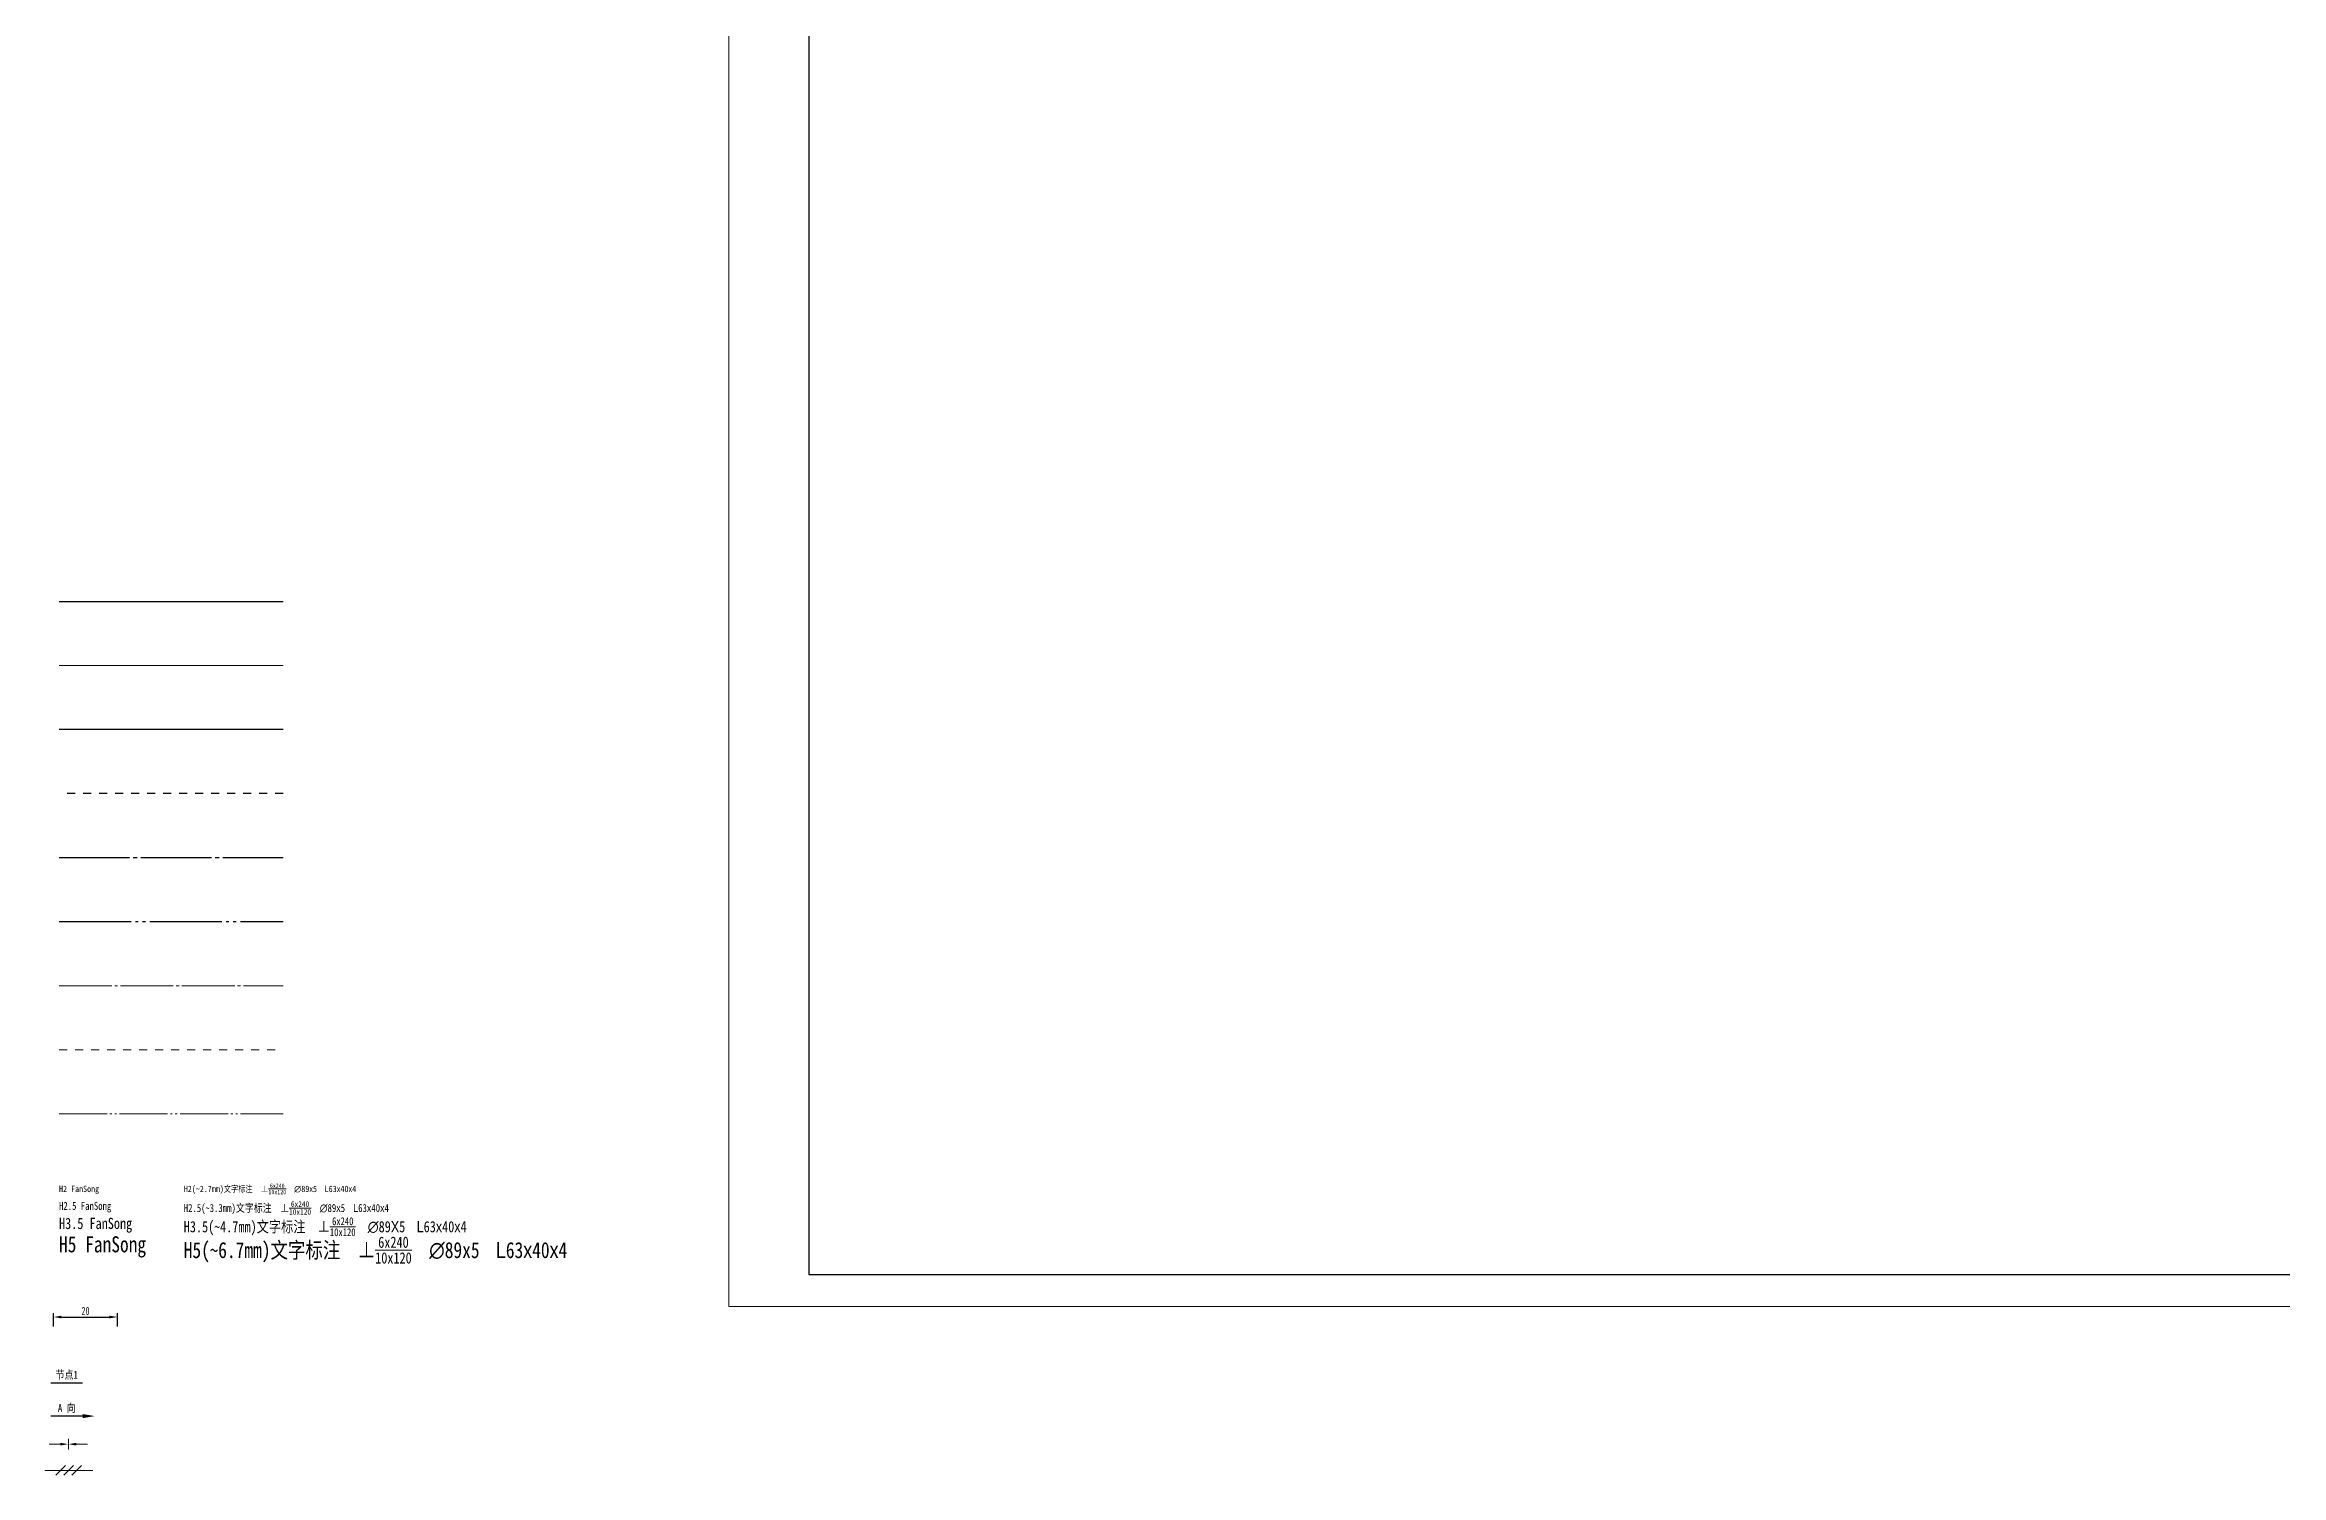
# Model space of a CAD drawing. Header units: millimetres. Extents: x -4702 to 3318, y -104 to 3616.
# Drawn here: x -4702 to -4003, y 2521 to 2968 of the extents above; entities that cross this region are included whole.
import ezdxf
from ezdxf.enums import TextEntityAlignment as Align

# ---------------------------------------------------------------- set-up
doc = ezdxf.new("R2010")
doc.units = ezdxf.units.MM
for name, pattern in [('JIS_02_1.2', [2.5, 1.25, -1.25]), ('JIS_08_11', [12.8, 11, -0.6, 0.6, -0.6]), ('JIS_09_15', [18.9, 15, -0.9, 0.6, -0.9, 0.6, -0.9])]:
    doc.linetypes.add(name, pattern=pattern)
doc.layers.get('0').update_dxf_attribs({"lineweight": 9})
doc.layers.get('Defpoints').update_dxf_attribs({"color": 183, "lineweight": 9})
for name, color, linetype, lineweight in [('TEXT', 1, 'Continuous', 9), ('图框', 7, 'Continuous', 9), ('弱骨材', 1, 'JIS_08_11', 9), ('弱骨材不可见', 1, 'JIS_02_1.2', 9), ('强骨材', 3, 'JIS_08_11', 30), ('强骨材不可见', 3, 'JIS_09_15', 30), ('注释', 1, 'Continuous', 9), ('粗实线', 7, 'Continuous', 30), ('细实线', 7, 'Continuous', 9), ('舱壁不可见', 6, 'JIS_02_1.2', 30), ('非本图线', 1, 'JIS_09_15', 9)]:
    doc.layers.add(name, color=color, linetype=linetype, lineweight=lineweight)
doc.styles.add('FS', font='SIMFANG.TTF', dxfattribs={"width": 0.8})
doc.styles.add('txt', font='gbenor.shx', dxfattribs={"width": 0.8, "bigfont": 'gbcbig.shx'})
doc.dimstyles.new('1-1', dxfattribs={"dimtxt": 2.5, "dimasz": 2.5, "dimexe": 1.25, "dimexo": 0.625, "dimtad": 1, "dimtxsty": 'txt', "dimcen": 2.5, "dimadec": 0, "dimazin": 0, "dimtfac": 1, "dimtmove": 0, "dimatfit": 3, "dimfxl": 0, "dimarcsym": 0})

# ---------------------------------------------------------------- blocks, each defined once
blk = doc.blocks.new('*D7')
at = {"layer": 'Defpoints', "color": 0}
for p in [(-4699.08, 2566.68), (-4679.08, 2570.26), (-4679.08, 2566.68)]:
    blk.add_point(p, dxfattribs=at)
at = {"layer": '注释', "color": 0, "lineweight": -2}
for p, q in [((-4699.08, 2567.3), (-4699.08, 2571.51)), ((-4696.58, 2570.26), (-4681.58, 2570.26)), ((-4679.08, 2567.3), (-4679.08, 2571.51))]:
    blk.add_line(p, q, dxfattribs=at)
at = {"layer": '注释', "color": 0}
for points in [[(-4696.58, 2570.67), (-4696.58, 2569.84), (-4699.08, 2570.26)], [(-4681.58, 2570.67), (-4681.58, 2569.84), (-4679.08, 2570.26)]]:
    blk.add_solid(points, dxfattribs=at)
at = {"layer": '注释', "color": 0, "insert": (-4689.08, 2572.13), "char_height": 2.5, "attachment_point": 5, "style": 'txt'}
blk.add_mtext('20', dxfattribs=at)

msp = doc.modelspace()

# ---------------------------------------------------------------- linework, layer by layer
at = {"color": 6, "linetype": 'Continuous', "lineweight": 30}
msp.add_line((-4627.349, 2753.76), (-4697.349, 2753.76), dxfattribs=at)
at = {"layer": '图框', "color": 6, "ltscale": 5}
msp.add_lwpolyline([(-4488.066, 2573.541), (-3299.066, 2573.541), (-3299.066, 3414.541), (-4488.066, 3414.541)], close=True, dxfattribs=at)
at = {"layer": '图框', "lineweight": 30}
msp.add_lwpolyline([(-4463.066, 2583.541), (-3309.066, 2583.541), (-3309.066, 3404.541), (-4463.066, 3404.541)], close=True, dxfattribs=at)
at = {"layer": '弱骨材', "ltscale": 1.5}
msp.add_line((-4697.349, 2673.76), (-4627.349, 2673.76), dxfattribs=at)
at = {"layer": '弱骨材不可见', "ltscale": 2}
msp.add_line((-4697.349, 2653.76), (-4627.349, 2653.76), dxfattribs=at)
at = {"layer": '强骨材', "ltscale": 2}
msp.add_line((-4697.349, 2713.76), (-4627.349, 2713.76), dxfattribs=at)
at = {"layer": '强骨材不可见', "ltscale": 1.5}
msp.add_line((-4697.349, 2693.76), (-4627.349, 2693.76), dxfattribs=at)
at = {"layer": '注释'}
for p, q in [((-4696.908, 2530.539), (-4700.408, 2530.539)), ((-4694.408, 2528.856), (-4694.408, 2532.222)), ((-4691.908, 2530.539), (-4688.408, 2530.539)), ((-4698.314, 2520.829), (-4695.314, 2523.829)), ((-4695.814, 2520.829), (-4692.814, 2523.829)), ((-4693.314, 2520.829), (-4690.314, 2523.829)), ((-4701.814, 2522.329), (-4686.814, 2522.329))]:
    msp.add_line(p, q, dxfattribs=at)
at = {"layer": '注释', "const_width": 0.4}
for points in [[(-4699.932, 2549.687), (-4689.932, 2549.687)], [(-4699.932, 2539.316), (-4689.932, 2539.316)]]:
    msp.add_lwpolyline(points, dxfattribs=at)
at = {"layer": '注释'}
for points in [[(-4689.932, 2539.941), (-4689.932, 2538.691), (-4686.182, 2539.316)], [(-4696.908, 2530.955), (-4696.908, 2530.122), (-4694.408, 2530.539)], [(-4691.908, 2530.955), (-4691.908, 2530.122), (-4694.408, 2530.539)]]:
    msp.add_solid(points, dxfattribs=at)
at = {"layer": '粗实线', "ltscale": 2}
msp.add_line((-4697.349, 2793.76), (-4627.349, 2793.76), dxfattribs=at)
at = {"layer": '细实线', "ltscale": 2}
msp.add_line((-4697.349, 2773.76), (-4627.349, 2773.76), dxfattribs=at)
at = {"layer": '舱壁不可见', "ltscale": 2}
msp.add_line((-4627.349, 2733.76), (-4697.349, 2733.76), dxfattribs=at)
at = {"layer": '非本图线'}
msp.add_line((-4697.349, 2633.76), (-4627.349, 2633.76), dxfattribs=at)

# ---------------------------------------------------------------- texts
at = {"layer": 'TEXT', "style": 'FS', "width": 0.8}
for s, height, p in [('H2 FanSong ', 2, (-4697.349, 2609.277)), ('H2.5 FanSong ', 2.5, (-4697.349, 2603.727)), ('H3.5 FanSong ', 3.5, (-4697.349, 2597.75)), ('H5 FanSong ', 5, (-4697.349, 2590.47))]:
    msp.add_text(s, height=height, dxfattribs=at).set_placement(p)
at = {"layer": 'TEXT', "attachment_point": 1, "style": 'FS'}
for s, width, insert, char_height in [('\\A1;{\\fFangSong_GB2312|b0|i0|c134|p49;H2(\\fSTFangsong|b0|i0|c134|p2;\\H0.95833x;~\\fFangSong_GB2312|b0|i0|c134|p49;\\H1.0435x;2.7mm)\\H0.99997x;文字标注\\fSimSun|b0|i0|c134|p2;  ⊥\\fFangSong_GB2312|b0|i0|c134|p49;\\H0.7x;\\S6x240/10x120;\\H1.4286x;  \\fISOCPEUR|b0|i0|c0|p34;∅\\fFangSong_GB2312|b0|i0|c134|p49;\\H0.99999x;89\\fArial|b0|i0|c0|p34;x\\fFangSong_GB2312|b0|i0|c134|p49;5\\fISOCPEUR|b0|i0|c0|p34;  \\fArial|b0|i0|c0|p34;\\H0.99999x;L\\fFangSong_GB2312|b0|i0|c134|p49;63\\fArial|b0|i0|c0|p34;x\\fFangSong_GB2312|b0|i0|c134|p49;40\\fArial|b0|i0|c0|p34;x\\fFangSong_GB2312|b0|i0|c134|p49;4}', 60.1518, (-4658.377, 2611.964), 2), ('\\A1;{\\fFangSong_GB2312|b0|i0|c134|p49;H2.5(\\A0;\\fSTFangsong|b0|i0|c134|p2;\\H0.95833x;~\\A1;\\fFangSong_GB2312|b0|i0|c134|p49;\\H1.0435x;3.3mm)\\H0.99997x;文字标注\\fSimSun|b0|i0|c134|p2;  ⊥\\fFangSong_GB2312|b0|i0|c134|p49;\\H0.7x;\\S6x240/10x120;\\H1.4286x;  \\fISOCPEUR|b0|i0|c0|p34;∅\\fFangSong_GB2312|b0|i0|c134|p49;\\H0.99999x;89\\fArial|b0|i0|c0|p34;x\\fFangSong_GB2312|b0|i0|c134|p49;5\\fISOCPEUR|b0|i0|c0|p34;  \\fArial|b0|i0|c0|p34;\\H0.99999x;L\\fFangSong_GB2312|b0|i0|c134|p49;63\\fArial|b0|i0|c0|p34;x\\fFangSong_GB2312|b0|i0|c134|p49;40\\fArial|b0|i0|c0|p34;x\\fFangSong_GB2312|b0|i0|c134|p49;4}', 65.95181, (-4658.377, 2606.413), 2.5), ('\\A1;{\\fFangSong_GB2312|b0|i0|c134|p49;H3.5(\\A0;\\fSTFangsong|b0|i0|c134|p2;\\H0.95833x;~\\A1;\\fFangSong_GB2312|b0|i0|c134|p49;\\H1.0435x;4.7mm)\\H0.99997x;文字标注\\fSimSun|b0|i0|c134|p2;  ⊥\\fFangSong_GB2312|b0|i0|c134|p49;\\H0.7x;\\S6x240/10x120;\\H1.4286x;  \\fISOCPEUR|b0|i0|c0|p34;∅\\fFangSong_GB2312|b0|i0|c134|p49;\\H0.99999x;89\\fArial|b0|i0|c0|p34;X\\fFangSong_GB2312|b0|i0|c134|p49;5\\fISOCPEUR|b0|i0|c0|p34;  \\fArial|b0|i0|c0|p34;\\H0.99999x;L\\fFangSong_GB2312|b0|i0|c134|p49;63\\fArial|b0|i0|c0|p34;x\\fFangSong_GB2312|b0|i0|c134|p49;40\\fArial|b0|i0|c0|p34;x\\fFangSong_GB2312|b0|i0|c134|p49;4}', 91.39969, (-4658.377, 2601.413), 3.5), ('\\A1;{\\fFangSong_GB2312|b0|i0|c134|p49;H5(\\A0;\\fSTFangsong|b0|i0|c134|p2;\\H0.95833x;~\\A1;\\fFangSong_GB2312|b0|i0|c134|p49;\\H1.0435x;6.7mm)\\H0.99997x;文字标注\\fSimSun|b0|i0|c134|p2;  ⊥\\fFangSong_GB2312|b0|i0|c134|p49;\\H0.7x;\\S6x240/10x120;\\H1.4286x;  \\fISOCPEUR|b0|i0|c0|p34;∅\\fFangSong_GB2312|b0|i0|c134|p49;\\H0.99999x;89x5\\fISOCPEUR|b0|i0|c0|p34;  \\fArial|b0|i0|c0|p34;\\H0.99999x;L\\fFangSong_GB2312|b0|i0|c134|p49;63\\fArial|b0|i0|c0|p34;x\\fFangSong_GB2312|b0|i0|c134|p49;40\\fArial|b0|i0|c0|p34;x\\fFangSong_GB2312|b0|i0|c134|p49;4}', 128.64105, (-4658.377, 2595.371), 5)]:
    msp.add_mtext_dynamic_manual_height_columns(s, width=width, gutter_width=12.5, heights=[0], dxfattribs=dict(at, insert=insert, char_height=char_height))
at = {"layer": '注释', "style": 'FS', "width": 0.8}
for s, p in [('节点1', (-4694.932, 2550.972)), ('A 向', (-4694.932, 2540.601))]:
    msp.add_text(s, height=2.5, dxfattribs=at).set_placement(p, align=Align.CENTER)

# ---------------------------------------------------------------- dimensions: what is measured, and where the dimension line sits
at = {"layer": '注释'}
dim = msp.add_linear_dim(base=(-4679.079, 2570.258), p1=(-4699.08, 2566.676), p2=(-4679.079, 2566.676), dimstyle='1-1', override={"dimtxsty": 'txt'}, dxfattribs=at)
dim.commit()
dim.dimension.update_dxf_attribs({"geometry": '*D7', "text_midpoint": (-4689.079, 2572.133)})

doc.saveas('drawing.dxf')
